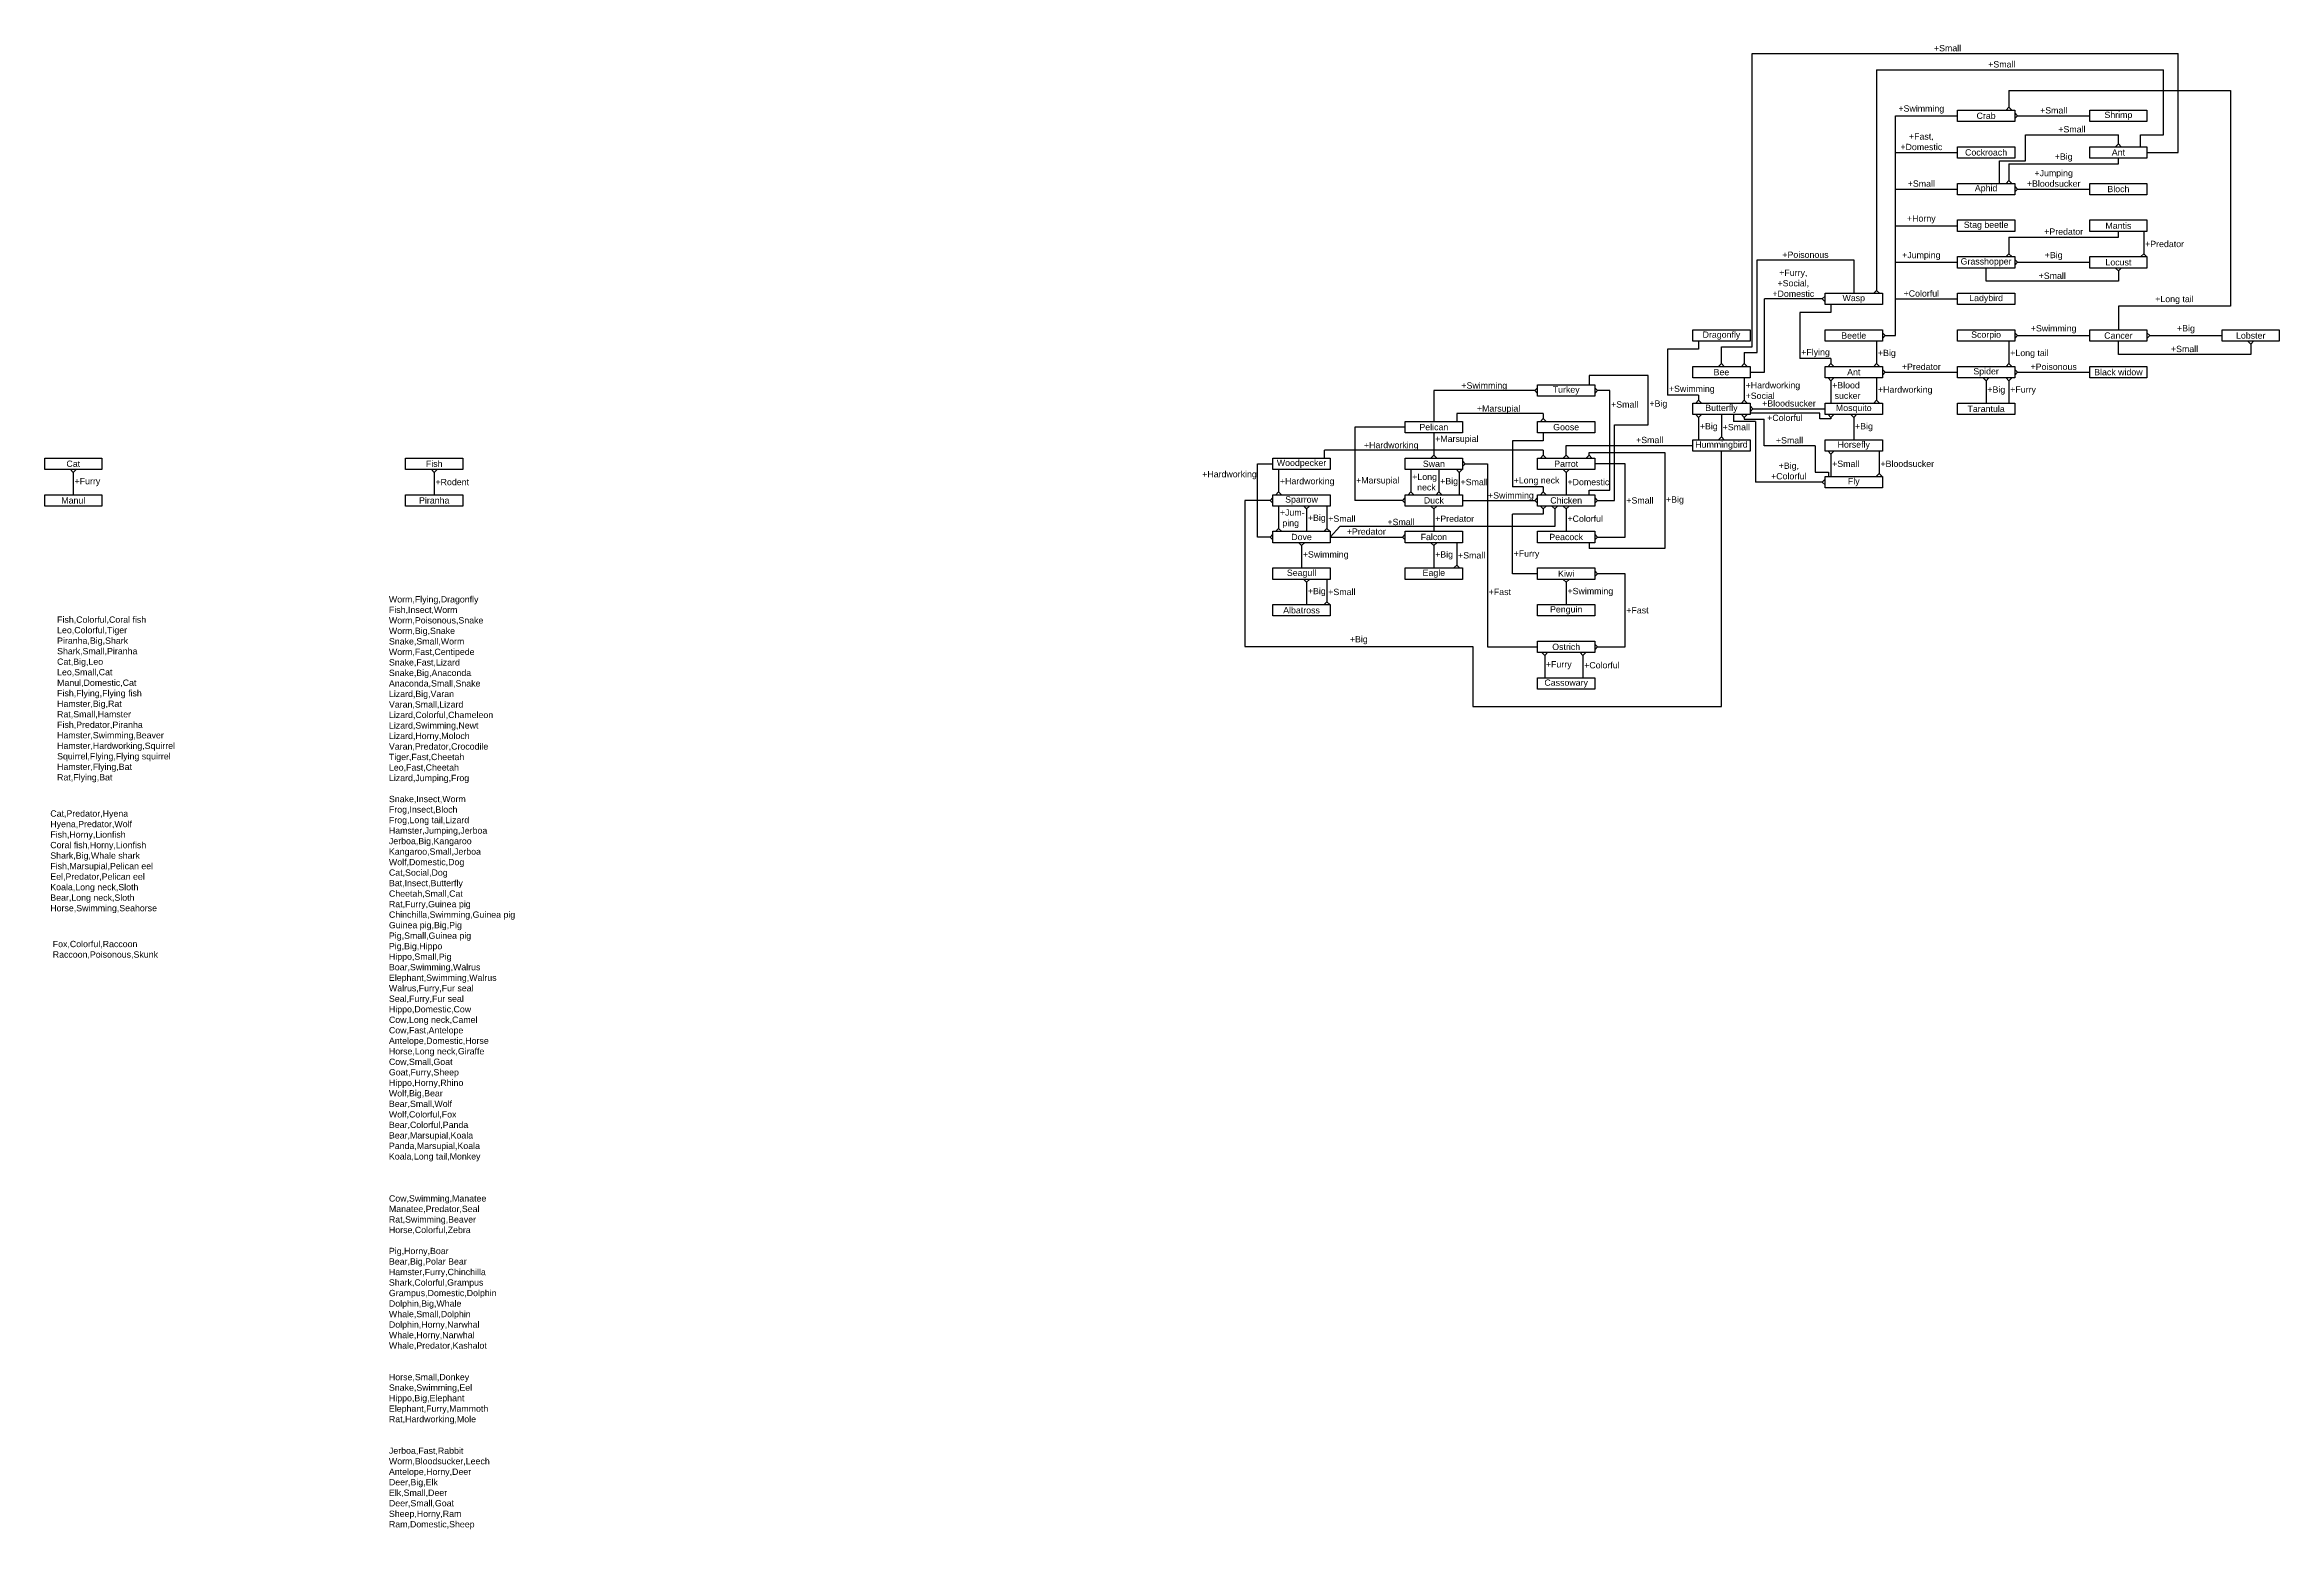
# Model space of a CAD drawing. Header units: millimetres. Extents: x 680 to 1567, y 1696 to 2284.
import ezdxf

# ---------------------------------------------------------------- set-up
doc = ezdxf.new("R2010")
doc.units = ezdxf.units.MM
doc.styles.get("Standard").update_dxf_attribs({"font": 'arial.ttf'})

msp = doc.modelspace()

# ---------------------------------------------------------------- linework, layer by layer
for p, q in [((1357.42, 2164.51), (1357.42, 2280.74)), ((1357.42, 2280.74), (1526.44, 2280.74)), ((1526.44, 2241.58), (1526.44, 2280.77)), ((1406.82, 2274.35), (1406.82, 2186.88)), ((1406.82, 2274.35), (1520.54, 2274.35)), ((1520.54, 2248.55), (1520.54, 2274.35)), ((1459.3, 2266.1), (1459.3, 2259.49)), ((1459.3, 2266.1), (1547.18, 2266.1)), ((1547.18, 2266.1), (1547.18, 2180.57)), ((1414.36, 2256.1), (1438.87, 2256.1)), ((1414.36, 2168.96), (1414.36, 2256.1)), ((1459.3, 2259.49), (1458.17, 2258.36)), ((1460.43, 2258.36), (1459.3, 2259.49)), ((1462.69, 2256.1), (1461.56, 2257.23)), ((1461.56, 2254.97), (1462.69, 2256.1)), ((1462.69, 2256.1), (1491.35, 2256.1)), ((1465.84, 2238.19), (1465.84, 2248.58)), ((1465.84, 2248.58), (1502.69, 2248.58)), ((1502.69, 2244.97), (1501.56, 2243.84)), ((1502.69, 2244.97), (1502.69, 2248.58)), ((1503.82, 2243.84), (1502.69, 2244.97)), ((1511.49, 2248.55), (1520.54, 2248.55)), ((1511.49, 2243.84), (1511.49, 2248.55)), ((1414.36, 2241.58), (1438.87, 2241.58)), ((1455.58, 2229.32), (1455.58, 2238.19)), ((1455.58, 2238.19), (1465.84, 2238.19)), ((1459.3, 2237.05), (1459.3, 2230.45)), ((1459.3, 2237.05), (1502.69, 2237.05)), ((1502.69, 2237.05), (1502.69, 2239.32)), ((1514.03, 2241.58), (1526.44, 2241.58)), ((1414.36, 2227.05), (1438.87, 2227.05)), ((1459.3, 2230.45), (1458.17, 2229.32)), ((1460.43, 2229.32), (1459.3, 2230.45)), ((1462.69, 2227.05), (1461.56, 2228.19)), ((1461.56, 2225.92), (1462.69, 2227.05)), ((1462.69, 2227.05), (1491.35, 2227.05)), ((1414.36, 2212.53), (1438.87, 2212.53)), ((1459.3, 2208.01), (1459.3, 2201.4)), ((1459.3, 2208.01), (1502.69, 2208.01)), ((1502.69, 2208.01), (1502.69, 2210.27)), ((1512.77, 2210.27), (1512.77, 2201.4)), ((1359.45, 2162.27), (1359.45, 2198.94)), ((1359.45, 2198.94), (1397.74, 2198.94)), ((1397.74, 2198.94), (1397.74, 2185.75)), ((1414.36, 2198.01), (1438.87, 2198.01)), ((1459.3, 2201.4), (1458.17, 2200.27)), ((1460.43, 2200.27), (1459.3, 2201.4)), ((1462.69, 2198.01), (1461.56, 2199.14)), ((1461.56, 2196.88), (1462.69, 2198.01)), ((1462.69, 2198.01), (1491.35, 2198.01)), ((1512.77, 2201.4), (1511.64, 2200.27)), ((1513.9, 2200.27), (1512.77, 2201.4)), ((1450.22, 2190.53), (1450.22, 2195.75)), ((1502.69, 2190.53), (1450.22, 2190.53)), ((1501.56, 2195.75), (1502.69, 2194.62)), ((1502.69, 2194.62), (1503.82, 2195.75)), ((1502.69, 2194.62), (1502.69, 2190.53)), ((1385.27, 2183.49), (1362.3, 2183.49)), ((1362.3, 2154.44), (1362.3, 2183.49)), ((1386.4, 2184.62), (1385.27, 2183.49)), ((1385.27, 2183.49), (1386.4, 2182.35)), ((1388.66, 2181.22), (1388.66, 2178.08)), ((1406.82, 2186.88), (1405.69, 2185.75)), ((1407.95, 2185.75), (1406.82, 2186.88)), ((1414.36, 2183.49), (1438.87, 2183.49)), ((1547.18, 2180.57), (1502.69, 2180.57)), ((1502.69, 2180.57), (1502.69, 2171.22)), ((1376.4, 2178.08), (1376.4, 2159.85)), ((1388.66, 2178.08), (1376.4, 2178.08)), ((1323.93, 2163.55), (1323.93, 2145.32)), ((1336.19, 2163.55), (1323.93, 2163.55)), ((1336.19, 2166.7), (1336.19, 2163.55)), ((1345.27, 2157.83), (1345.27, 2164.51)), ((1345.27, 2164.51), (1357.42, 2164.51)), ((1406.82, 2166.7), (1406.82, 2157.83)), ((1410.22, 2168.96), (1409.09, 2170.09)), ((1409.09, 2167.83), (1410.22, 2168.96)), ((1410.22, 2168.96), (1414.36, 2168.96)), ((1459.3, 2166.7), (1459.3, 2157.83)), ((1462.69, 2168.96), (1461.56, 2170.09)), ((1461.56, 2167.83), (1462.69, 2168.96)), ((1462.69, 2168.96), (1491.35, 2168.96)), ((1502.69, 2161.48), (1502.69, 2166.7)), ((1515.16, 2168.96), (1514.03, 2170.09)), ((1514.03, 2167.83), (1515.16, 2168.96)), ((1515.16, 2168.96), (1543.82, 2168.96)), ((1554.03, 2166.7), (1555.16, 2165.57)), ((1555.16, 2165.57), (1556.29, 2166.7)), ((1555.16, 2165.57), (1555.16, 2161.48)), ((1345.27, 2157.83), (1344.14, 2156.7)), ((1346.4, 2156.7), (1345.27, 2157.83)), ((1354.35, 2157.83), (1353.22, 2156.7)), ((1354.35, 2162.27), (1354.35, 2157.83)), ((1354.35, 2162.27), (1359.45, 2162.27)), ((1355.48, 2156.7), (1354.35, 2157.83)), ((1356.61, 2154.44), (1362.3, 2154.44)), ((1388.66, 2159.85), (1376.4, 2159.85)), ((1387.53, 2156.7), (1388.66, 2157.83)), ((1388.66, 2159.85), (1388.66, 2157.83)), ((1388.66, 2157.83), (1389.79, 2156.7)), ((1406.82, 2157.83), (1405.69, 2156.7)), ((1407.95, 2156.7), (1406.82, 2157.83)), ((1410.22, 2154.44), (1409.09, 2155.57)), ((1409.09, 2153.31), (1410.22, 2154.44)), ((1410.22, 2154.44), (1438.87, 2154.44)), ((1459.3, 2157.83), (1458.17, 2156.7)), ((1460.43, 2156.7), (1459.3, 2157.83)), ((1462.69, 2154.44), (1461.56, 2155.57)), ((1461.56, 2153.31), (1462.69, 2154.44)), ((1462.69, 2154.44), (1491.35, 2154.44)), ((1555.16, 2161.48), (1502.69, 2161.48)), ((1271.22, 2147.18), (1231.22, 2147.18)), ((1231.22, 2147.18), (1231.22, 2134.92)), ((1272.35, 2148.31), (1271.22, 2147.18)), ((1271.22, 2147.18), (1272.35, 2146.05)), ((1316.2, 2153.07), (1292.78, 2153.07)), ((1292.78, 2153.07), (1292.78, 2149.44)), ((1296.17, 2147.18), (1295.04, 2148.31)), ((1295.04, 2146.05), (1296.17, 2147.18)), ((1301.01, 2147.18), (1296.17, 2147.18)), ((1301.01, 2107.69), (1301.01, 2147.18)), ((1316.2, 2133.57), (1316.2, 2153.07)), ((1336.19, 2145.32), (1323.93, 2145.32)), ((1336.19, 2145.32), (1336.19, 2143.31)), ((1354.35, 2152.18), (1354.35, 2143.31)), ((1387.53, 2152.18), (1388.66, 2151.05)), ((1388.66, 2151.05), (1389.79, 2152.18)), ((1388.66, 2151.05), (1388.66, 2142.18)), ((1406.82, 2152.18), (1406.82, 2143.31)), ((1449.08, 2152.18), (1450.22, 2151.05)), ((1450.22, 2151.05), (1451.35, 2152.18)), ((1450.22, 2151.05), (1450.22, 2142.18)), ((1458.17, 2152.18), (1459.3, 2151.05)), ((1459.3, 2151.05), (1460.43, 2152.18)), ((1459.3, 2151.05), (1459.3, 2142.18)), ((1274.61, 2138.06), (1240.3, 2138.06)), ((1240.3, 2138.06), (1240.3, 2134.92)), ((1273.48, 2134.92), (1274.61, 2136.05)), ((1274.61, 2138.06), (1274.61, 2136.05)), ((1274.61, 2136.05), (1275.74, 2134.92)), ((1335.06, 2142.18), (1336.19, 2143.31)), ((1335.06, 2137.65), (1336.19, 2136.52)), ((1336.19, 2143.31), (1337.32, 2142.18)), ((1336.19, 2136.52), (1337.32, 2137.65)), ((1336.19, 2136.52), (1336.19, 2127.65)), ((1345.27, 2137.65), (1345.27, 2128.79)), ((1350.1, 2137.65), (1350.1, 2134.9)), ((1354.35, 2143.31), (1353.22, 2142.18)), ((1353.22, 2137.65), (1354.35, 2136.52)), ((1355.48, 2142.18), (1354.35, 2143.31)), ((1354.35, 2136.52), (1355.48, 2137.65)), ((1354.35, 2136.52), (1354.35, 2135.76)), ((1354.35, 2135.76), (1362.15, 2135.76)), ((1357.74, 2139.92), (1356.61, 2141.05)), ((1356.61, 2138.79), (1357.74, 2139.92)), ((1384.3, 2138.14), (1356.61, 2138.14)), ((1357.74, 2139.92), (1386.4, 2139.92)), ((1362.15, 2125.29), (1362.15, 2135.76)), ((1384.3, 2135.89), (1384.3, 2138.14)), ((1388.66, 2135.89), (1384.3, 2135.89)), ((1387.53, 2137.65), (1388.66, 2136.52)), ((1388.66, 2136.52), (1389.79, 2137.65)), ((1388.66, 2136.52), (1388.66, 2135.89)), ((1396.61, 2137.65), (1397.74, 2136.52)), ((1397.74, 2136.52), (1398.87, 2137.65)), ((1397.74, 2136.52), (1397.74, 2127.65)), ((1406.82, 2143.31), (1405.69, 2142.18)), ((1407.95, 2142.18), (1406.82, 2143.31)), ((1219.88, 2132.65), (1199.88, 2132.65)), ((1199.88, 2132.65), (1199.88, 2103.61)), ((1231.22, 2130.39), (1231.22, 2121.52)), ((1262.35, 2127.25), (1262.35, 2109.02)), ((1274.61, 2127.25), (1262.35, 2127.25)), ((1274.61, 2130.39), (1274.61, 2127.25)), ((1302.91, 2103.61), (1302.91, 2133.57)), ((1302.91, 2133.57), (1316.2, 2133.57)), ((1345.27, 2128.79), (1344.14, 2127.65)), ((1346.4, 2127.65), (1345.27, 2128.79)), ((1358.74, 2134.9), (1350.1, 2134.9)), ((1358.74, 2134.9), (1358.74, 2110.87)), ((1161.24, 2089.09), (1161.24, 2118.13)), ((1161.24, 2118.13), (1167.41, 2118.13)), ((1274.61, 2123.54), (1187.83, 2123.54)), ((1187.83, 2120.39), (1187.83, 2123.54)), ((1231.22, 2121.52), (1230.09, 2120.39)), ((1232.35, 2120.39), (1231.22, 2121.52)), ((1243.7, 2118.13), (1242.57, 2119.26)), ((1242.57, 2117), (1243.7, 2118.13)), ((1243.7, 2118.13), (1252.46, 2118.13)), ((1252.46, 2118.13), (1252.46, 2045.52)), ((1273.48, 2120.39), (1274.61, 2121.52)), ((1274.61, 2123.54), (1274.61, 2121.52)), ((1274.61, 2121.52), (1275.74, 2120.39)), ((1282.56, 2120.39), (1283.7, 2121.52)), ((1283.7, 2121.52), (1283.7, 2125.39)), ((1283.7, 2125.39), (1333.93, 2125.39)), ((1283.7, 2121.52), (1284.83, 2120.39)), ((1292.78, 2121.52), (1291.65, 2120.39)), ((1292.78, 2121.52), (1292.78, 2122.65)), ((1292.78, 2122.65), (1322.78, 2122.65)), ((1293.91, 2120.39), (1292.78, 2121.52)), ((1307.04, 2118.13), (1295.04, 2118.13)), ((1307.04, 2089.09), (1307.04, 2118.13)), ((1322.78, 2122.65), (1322.78, 2084.56)), ((1345.27, 2021.83), (1345.27, 2123.13)), ((1382.4, 2125.29), (1362.15, 2125.29)), ((1382.4, 2125.29), (1382.4, 2114.83)), ((1387.53, 2123.13), (1388.66, 2122)), ((1388.66, 2122), (1389.79, 2123.13)), ((1388.66, 2122), (1388.66, 2113.13)), ((1407.82, 2123.13), (1407.82, 2114.26)), ((690.54, 2115.87), (691.67, 2114.74)), ((691.67, 2114.74), (692.8, 2115.87)), ((691.67, 2114.74), (691.67, 2105.87)), ((833.66, 2115.87), (834.79, 2114.74)), ((834.79, 2114.74), (835.92, 2115.87)), ((834.79, 2114.74), (834.79, 2105.87)), ((1169.67, 2115.87), (1169.67, 2107)), ((1222.14, 2115.87), (1222.14, 2107)), ((1233.22, 2115.87), (1233.22, 2107)), ((1240.17, 2115.87), (1241.3, 2114.74)), ((1241.3, 2114.74), (1242.43, 2115.87)), ((1241.3, 2114.74), (1241.3, 2105.87)), ((1282.56, 2115.87), (1283.7, 2114.74)), ((1283.7, 2114.74), (1284.83, 2115.87)), ((1283.7, 2114.74), (1283.7, 2105.87)), ((1385.27, 2110.87), (1358.74, 2110.87)), ((1382.4, 2114.83), (1387.74, 2114.83)), ((1386.4, 2112), (1385.27, 2110.87)), ((1385.27, 2110.87), (1386.4, 2109.74)), ((1387.74, 2114.83), (1387.74, 2113.13)), ((1407.82, 2114.26), (1406.69, 2113.13)), ((1408.95, 2113.13), (1407.82, 2114.26)), ((1166.28, 2103.61), (1156.21, 2103.61)), ((1156.21, 2103.61), (1156.21, 2045.7)), ((1167.41, 2104.74), (1166.28, 2103.61)), ((1166.28, 2103.61), (1167.41, 2102.48)), ((1169.67, 2107), (1168.54, 2105.87)), ((1170.8, 2105.87), (1169.67, 2107)), ((1169.67, 2101.35), (1169.67, 2092.48)), ((1179.62, 2101.35), (1180.75, 2100.22)), ((1180.75, 2100.22), (1181.88, 2101.35)), ((1188.83, 2101.35), (1188.83, 2092.48)), ((1218.75, 2103.61), (1199.88, 2103.61)), ((1219.88, 2104.74), (1218.75, 2103.61)), ((1218.75, 2103.61), (1219.88, 2102.48)), ((1222.14, 2107), (1221.01, 2105.87)), ((1223.27, 2105.87), (1222.14, 2107)), ((1230.09, 2101.35), (1231.22, 2100.22)), ((1231.22, 2100.22), (1232.35, 2101.35)), ((1233.22, 2107), (1232.09, 2105.87)), ((1234.35, 2105.87), (1233.22, 2107)), ((1242.57, 2103.61), (1271.22, 2103.61)), ((1274.61, 2109.02), (1262.35, 2109.02)), ((1272.35, 2104.74), (1271.22, 2103.61)), ((1271.22, 2103.61), (1272.35, 2102.48)), ((1273.48, 2105.87), (1274.61, 2107)), ((1273.48, 2101.35), (1274.61, 2100.22)), ((1274.61, 2109.02), (1274.61, 2107)), ((1274.61, 2107), (1275.74, 2105.87)), ((1274.61, 2100.22), (1275.74, 2101.35)), ((1278.05, 2101.35), (1279.18, 2100.22)), ((1279.18, 2100.22), (1280.31, 2101.35)), ((1282.56, 2101.35), (1283.7, 2100.22)), ((1283.7, 2100.22), (1284.83, 2101.35)), ((1292.78, 2105.87), (1292.78, 2107.69)), ((1292.78, 2107.69), (1301.01, 2107.69)), ((1296.17, 2103.61), (1295.04, 2104.74)), ((1295.04, 2102.48), (1296.17, 2103.61)), ((1296.17, 2103.61), (1302.91, 2103.61)), ((1169.67, 2092.48), (1168.54, 2091.35)), ((1170.8, 2091.35), (1169.67, 2092.48)), ((1180.75, 2100.22), (1180.75, 2091.35)), ((1188.83, 2092.48), (1187.7, 2091.35)), ((1189.96, 2091.35), (1188.83, 2092.48)), ((1193.9, 2093.23), (1190.09, 2089.09)), ((1279.18, 2093.23), (1193.9, 2093.23)), ((1231.22, 2100.22), (1231.22, 2091.35)), ((1262.35, 2074.56), (1262.35, 2098.2)), ((1274.61, 2098.2), (1262.35, 2098.2)), ((1274.61, 2100.22), (1274.61, 2098.2)), ((1279.18, 2100.22), (1279.18, 2093.23)), ((1283.7, 2100.22), (1283.7, 2091.35)), ((1166.28, 2089.09), (1161.24, 2089.09)), ((1167.41, 2090.22), (1166.28, 2089.09)), ((1166.28, 2089.09), (1167.41, 2087.95)), ((1177.62, 2086.82), (1178.75, 2085.69)), ((1178.75, 2085.69), (1179.88, 2086.82)), ((1178.75, 2085.69), (1178.75, 2076.82)), ((1190.09, 2089.09), (1218.75, 2089.09)), ((1219.88, 2090.22), (1218.75, 2089.09)), ((1218.75, 2089.09), (1219.88, 2087.95)), ((1230.09, 2086.82), (1231.22, 2085.69)), ((1231.22, 2085.69), (1232.35, 2086.82)), ((1231.22, 2085.69), (1231.22, 2076.82)), ((1240.3, 2086.82), (1240.3, 2077.95)), ((1292.78, 2086.82), (1292.78, 2084.56)), ((1322.78, 2084.56), (1292.78, 2084.56)), ((1296.17, 2089.09), (1295.04, 2090.22)), ((1295.04, 2087.95), (1296.17, 2089.09)), ((1296.17, 2089.09), (1307.04, 2089.09)), ((1240.3, 2077.95), (1239.17, 2076.82)), ((1241.43, 2076.82), (1240.3, 2077.95)), ((1272.35, 2074.56), (1262.35, 2074.56)), ((1296.17, 2074.56), (1295.04, 2075.69)), ((1295.04, 2073.43), (1296.17, 2074.56)), ((1307.04, 2074.56), (1296.17, 2074.56)), ((1307.04, 2045.52), (1307.04, 2074.56)), ((1179.62, 2072.3), (1180.75, 2071.17)), ((1180.75, 2071.17), (1181.88, 2072.3)), ((1180.75, 2071.17), (1180.75, 2062.3)), ((1188.83, 2072.3), (1188.83, 2063.43)), ((1282.56, 2072.3), (1283.7, 2071.17)), ((1283.7, 2071.17), (1284.83, 2072.3)), ((1283.7, 2071.17), (1283.7, 2062.3)), ((1188.83, 2063.43), (1187.7, 2062.3)), ((1189.96, 2062.3), (1188.83, 2063.43)), ((1156.21, 2045.7), (1246.71, 2045.7)), ((1246.71, 2045.7), (1246.71, 2021.83)), ((1252.46, 2045.52), (1272.35, 2045.52)), ((1274.04, 2043.25), (1275.17, 2042.12)), ((1275.17, 2042.12), (1276.3, 2043.25)), ((1275.17, 2042.12), (1275.17, 2033.25)), ((1289.19, 2043.25), (1290.32, 2042.12)), ((1290.32, 2042.12), (1291.45, 2043.25)), ((1290.32, 2042.12), (1290.32, 2033.25)), ((1296.17, 2045.52), (1295.04, 2046.65)), ((1295.04, 2044.38), (1296.17, 2045.52)), ((1296.17, 2045.52), (1307.04, 2045.52)), ((1246.71, 2021.83), (1345.27, 2021.83))]:
    msp.add_line(p, q)
for points in [[(1438.87, 2258.36), (1461.56, 2258.36), (1461.56, 2253.84), (1438.87, 2253.84)], [(1491.35, 2258.36), (1514.03, 2258.36), (1514.03, 2253.84), (1491.35, 2253.84)], [(1438.87, 2243.84), (1461.56, 2243.84), (1461.56, 2239.32), (1438.87, 2239.32)], [(1491.35, 2243.84), (1514.03, 2243.84), (1514.03, 2239.32), (1491.35, 2239.32)], [(1438.87, 2229.32), (1461.56, 2229.32), (1461.56, 2224.79), (1438.87, 2224.79)], [(1491.35, 2229.32), (1514.03, 2229.32), (1514.03, 2224.79), (1491.35, 2224.79)], [(1438.87, 2214.79), (1461.56, 2214.79), (1461.56, 2210.27), (1438.87, 2210.27)], [(1491.35, 2214.79), (1514.03, 2214.79), (1514.03, 2210.27), (1491.35, 2210.27)], [(1438.87, 2200.27), (1461.56, 2200.27), (1461.56, 2195.75), (1438.87, 2195.75)], [(1491.35, 2200.27), (1514.03, 2200.27), (1514.03, 2195.75), (1491.35, 2195.75)], [(1386.4, 2185.75), (1409.09, 2185.75), (1409.09, 2181.22), (1386.4, 2181.22)], [(1438.87, 2185.75), (1461.56, 2185.75), (1461.56, 2181.22), (1438.87, 2181.22)], [(1333.93, 2171.22), (1356.61, 2171.22), (1356.61, 2166.7), (1333.93, 2166.7)], [(1386.4, 2171.22), (1409.09, 2171.22), (1409.09, 2166.7), (1386.4, 2166.7)], [(1438.87, 2171.22), (1461.56, 2171.22), (1461.56, 2166.7), (1438.87, 2166.7)], [(1491.35, 2171.22), (1514.03, 2171.22), (1514.03, 2166.7), (1491.35, 2166.7)], [(1543.82, 2171.22), (1566.5, 2171.22), (1566.5, 2166.7), (1543.82, 2166.7)], [(1333.93, 2156.7), (1356.61, 2156.7), (1356.61, 2152.18), (1333.93, 2152.18)], [(1386.4, 2156.7), (1409.09, 2156.7), (1409.09, 2152.18), (1386.4, 2152.18)], [(1438.87, 2156.7), (1461.56, 2156.7), (1461.56, 2152.18), (1438.87, 2152.18)], [(1491.35, 2156.7), (1514.03, 2156.7), (1514.03, 2152.18), (1491.35, 2152.18)], [(1272.35, 2149.44), (1295.04, 2149.44), (1295.04, 2144.92), (1272.35, 2144.92)], [(1333.93, 2142.18), (1356.61, 2142.18), (1356.61, 2137.65), (1333.93, 2137.65)], [(1386.4, 2142.18), (1409.09, 2142.18), (1409.09, 2137.65), (1386.4, 2137.65)], [(1438.87, 2142.18), (1461.56, 2142.18), (1461.56, 2137.65), (1438.87, 2137.65)], [(1219.88, 2134.92), (1242.57, 2134.92), (1242.57, 2130.39), (1219.88, 2130.39)], [(1272.35, 2134.92), (1295.04, 2134.92), (1295.04, 2130.39), (1272.35, 2130.39)], [(1333.93, 2127.65), (1356.61, 2127.65), (1356.61, 2123.13), (1333.93, 2123.13)], [(1386.4, 2127.65), (1409.09, 2127.65), (1409.09, 2123.13), (1386.4, 2123.13)], [(680.33, 2120.39), (703.01, 2120.39), (703.01, 2115.87), (680.33, 2115.87)], [(823.44, 2120.39), (846.13, 2120.39), (846.13, 2115.87), (823.44, 2115.87)], [(1167.41, 2120.39), (1190.09, 2120.39), (1190.09, 2115.87), (1167.41, 2115.87)], [(1219.88, 2120.39), (1242.57, 2120.39), (1242.57, 2115.87), (1219.88, 2115.87)], [(1272.35, 2120.39), (1295.04, 2120.39), (1295.04, 2115.87), (1272.35, 2115.87)], [(1386.4, 2113.13), (1409.09, 2113.13), (1409.09, 2108.61), (1386.4, 2108.61)], [(680.33, 2105.87), (703.01, 2105.87), (703.01, 2101.35), (680.33, 2101.35)], [(823.44, 2105.87), (846.13, 2105.87), (846.13, 2101.35), (823.44, 2101.35)], [(1167.41, 2105.87), (1190.09, 2105.87), (1190.09, 2101.35), (1167.41, 2101.35)], [(1219.88, 2105.87), (1242.57, 2105.87), (1242.57, 2101.35), (1219.88, 2101.35)], [(1272.35, 2105.87), (1295.04, 2105.87), (1295.04, 2101.35), (1272.35, 2101.35)], [(1167.41, 2091.35), (1190.09, 2091.35), (1190.09, 2086.82), (1167.41, 2086.82)], [(1219.88, 2091.35), (1242.57, 2091.35), (1242.57, 2086.82), (1219.88, 2086.82)], [(1272.35, 2091.35), (1295.04, 2091.35), (1295.04, 2086.82), (1272.35, 2086.82)], [(1167.41, 2076.82), (1190.09, 2076.82), (1190.09, 2072.3), (1167.41, 2072.3)], [(1219.88, 2076.82), (1242.57, 2076.82), (1242.57, 2072.3), (1219.88, 2072.3)], [(1272.35, 2076.82), (1295.04, 2076.82), (1295.04, 2072.3), (1272.35, 2072.3)], [(1167.41, 2062.3), (1190.09, 2062.3), (1190.09, 2057.78), (1167.41, 2057.78)], [(1272.35, 2062.3), (1295.04, 2062.3), (1295.04, 2057.78), (1272.35, 2057.78)], [(1272.35, 2047.78), (1295.04, 2047.78), (1295.04, 2043.25), (1272.35, 2043.25)], [(1272.35, 2033.25), (1295.04, 2033.25), (1295.04, 2028.73), (1272.35, 2028.73)]]:
    msp.add_lwpolyline(points, close=True)

# ---------------------------------------------------------------- texts
at = {"char_height": 2.5}
for s, insert, width, attachment_point in [('+Small', (1434.94, 2281.63), 22.686, 8), ('+Small', (1456.45, 2275.23), 22.686, 8), ('+Swimming', (1424.54, 2256.99), 22.686, 8), ('Crab', (1450.22, 2256.1), 22.686, 5), ('+Small', (1477.02, 2256.99), 22.686, 8), ('+Small', (1484.27, 2249.47), 22.686, 8), ('Shrimp', (1502.69, 2256.1), 22.686, 5), ('+Fast,^J+Domestic', (1424.54, 2242.46), 22.686, 8), ('Cockroach', (1450.22, 2241.58), 22.686, 5), ('Ant', (1502.69, 2241.58), 22.686, 5), ('+Jumping\\P+Bloodsucker', (1477.02, 2227.94), 22.686, 8), ('+Big', (1480.99, 2237.94), 22.686, 8), ('+Small', (1424.54, 2227.94), 22.686, 8), ('Aphid', (1450.22, 2227.05), 22.686, 5), ('Bloch', (1502.69, 2227.05), 22.686, 5), ('+Horny', (1424.54, 2213.42), 22.686, 8), ('Stag beetle', (1450.22, 2212.53), 22.686, 5), ('+Predator', (1480.99, 2208.9), 22.686, 8), ('Mantis', (1502.69, 2212.53), 22.686, 5), ('+Predator', (1513.28, 2205.27), 22.686, 4), ('+Poisonous', (1378.6, 2199.73), 22.686, 8), ('+Jumping', (1424.54, 2198.9), 22.686, 8), ('Grasshopper', (1450.22, 2198.01), 22.686, 5), ('+Big', (1477.02, 2198.9), 22.686, 8), ('Locust', (1502.69, 2198.01), 22.686, 5), ('+Furry,\\P+Social,^J+Domestic', (1373.78, 2184.27), 22.686, 8), ('+Small', (1476.45, 2191.42), 22.686, 8), ('Wasp', (1397.74, 2183.49), 22.686, 5), ('+Colorful', (1424.54, 2184.37), 22.686, 8), ('Ladybird', (1450.22, 2183.49), 22.686, 5), ('+Long tail', (1524.93, 2181.46), 22.686, 8), ('+Swimming', (1477.02, 2169.85), 22.686, 8), ('+Big', (1529.49, 2169.85), 22.686, 8), ('Dragonfly', (1345.27, 2168.96), 22.686, 5), ('+Flying', (1376.91, 2162.03), 22.686, 4), ('Beetle', (1397.74, 2168.96), 22.686, 5), ('+Big', (1407.34, 2161.7), 22.686, 4), ('Scorpio', (1450.22, 2168.96), 22.686, 5), ('+Long tail', (1459.81, 2161.7), 22.686, 4), ('Cancer', (1502.69, 2168.96), 22.686, 5), ('+Small', (1528.92, 2162.37), 22.686, 8), ('Lobster', (1555.16, 2168.96), 22.686, 5), ('Bee', (1345.27, 2154.44), 22.686, 5), ('Ant', (1397.74, 2154.44), 22.686, 5), ('+Predator', (1424.54, 2155.33), 22.686, 8), ('Spider', (1450.22, 2154.44), 22.686, 5), ('+Poisonous', (1477.02, 2155.33), 22.686, 8), ('Black widow', (1502.69, 2154.44), 22.686, 5), ('+Swimming', (1251.22, 2147.18), 22.686, 8), ('Turkey', (1283.7, 2147.18), 22.686, 5), ('+Swimming', (1324.44, 2147.51), 22.686, 4), ('+Hardworking\\P+Social', (1354.86, 2147.18), 22.686, 4), ('+Blood\\P sucker', (1389.17, 2147.18), 22.686, 4), ('+Hardworking', (1407.34, 2147.18), 22.686, 4), ('+Big', (1450.73, 2147.18), 22.686, 4), ('+Furry', (1459.81, 2147.18), 22.686, 4), ('+Marsupial', (1256.89, 2138.06), 22.686, 8), ('+Small', (1301.52, 2141.64), 22.686, 4), ('+Big', (1316.72, 2141.64), 22.686, 4), ('Butterfly', (1345.27, 2139.92), 22.686, 5), ('+Bloodsucker', (1372.07, 2140.8), 22.686, 8), ('+Colorful', (1370.46, 2135.07), 22.686, 8), ('Mosquito', (1397.74, 2139.92), 22.686, 5), ('Tarantula', (1450.22, 2139.92), 22.686, 5), ('+Hardworking', (1214.32, 2123.54), 22.686, 8), ('Pelican', (1231.22, 2132.65), 22.686, 5), ('+Marsupial', (1231.74, 2127.65), 22.686, 4), ('Goose', (1283.7, 2132.65), 22.686, 5), ('+Small', (1316.81, 2126.28), 22.686, 8), ('Hummingbird', (1345.27, 2125.39), 22.686, 5), ('+Big', (1336.7, 2132.65), 22.686, 4), ('+Small', (1345.78, 2132.65), 22.686, 4), ('+Small', (1372.27, 2126.15), 22.686, 8), ('Horsefly', (1397.74, 2125.39), 22.686, 5), ('+Big', (1398.26, 2132.65), 22.686, 4), ('Cat', (691.67, 2118.13), 22.686, 5), ('Fish', (834.79, 2118.13), 22.686, 5), ('Woodpecker', (1178.75, 2118.13), 22.686, 5), ('Swan', (1231.22, 2118.13), 22.686, 5), ('Parrot', (1283.7, 2118.13), 22.686, 5), ('+Big, \\P+Colorful', (1372, 2111.92), 22.686, 8), ('+Small', (1389.17, 2118.13), 22.686, 4), ('+Bloodsucker', (1408.34, 2118.13), 22.686, 4), ('+Furry', (692.18, 2110.87), 22.686, 4), ('+Rodent', (835.3, 2110.87), 22.686, 4), ('+Hardworking', (1139.36, 2113.64), 22.686, 4), ('+Hardworking', (1170.18, 2110.87), 22.686, 4), ('+Marsupial', (1200.39, 2111.2), 22.686, 4), ('+Long\\P  neck', (1222.66, 2110.87), 22.686, 4), ('+Big', (1233.74, 2110.87), 22.686, 4), ('+Small', (1241.82, 2110.87), 22.686, 4), ('+Long neck', (1262.87, 2111.2), 22.686, 4), ('+Domestic', (1284.21, 2110.87), 22.686, 4), ('Fly', (1397.74, 2110.87), 22.686, 5), ('Manul', (691.67, 2103.61), 22.686, 5), ('Piranha', (834.79, 2103.61), 22.686, 5), ('Sparrow', (1178.75, 2103.61), 22.686, 5), ('Duck', (1231.22, 2103.61), 22.686, 5), ('+Swimming', (1261.78, 2103.61), 22.686, 8), ('Chicken', (1283.7, 2103.61), 22.686, 5), ('+Small', (1307.55, 2103.61), 22.686, 4), ('+Big', (1323.29, 2103.61), 22.686, 4), ('+Jum-\\P ping', (1170.18, 2096.35), 22.686, 4), ('+Big', (1181.26, 2096.35), 22.686, 4), ('+Small', (1189.35, 2096.35), 22.686, 4), ('+Predator', (1204.42, 2089.97), 22.686, 8), ('+Small', (1212.81, 2095.04), 22.686, 4), ('+Predator', (1231.74, 2096.35), 22.686, 4), ('+Colorful', (1284.21, 2096.35), 22.686, 4), ('Dove', (1178.75, 2089.09), 22.686, 5), ('+Swimming', (1179.26, 2081.82), 22.686, 4), ('Falcon', (1231.22, 2089.09), 22.686, 5), ('+Big', (1231.74, 2081.82), 22.686, 4), ('+Small', (1240.82, 2081.82), 22.686, 4), ('+Furry', (1262.87, 2082.16), 22.686, 4), ('Peacock', (1283.7, 2089.09), 22.686, 5), ('Seagull', (1178.75, 2074.56), 22.686, 5), ('Eagle', (1231.22, 2074.56), 22.686, 5), ('Kiwi', (1283.7, 2074.56), 22.686, 5), ('^J\\P\\P\\P\\PWorm,Flying,Dragonfly\\PFish,Insect,Worm\\PWorm,Poisonous,Snake\\PWorm,Big,Snake\\PSnake,Small,Worm\\PWorm,Fast,Centipede\\PSnake,Fast,Lizard\\PSnake,Big,Anaconda\\PAnaconda,Small,Snake\\PLizard,Big,Varan\\PVaran,Small,Lizard\\PLizard,Colorful,Chameleon\\PLizard,Swimming,Newt\\PLizard,Horny,Moloch\\PVaran,Predator,Crocodile\\PTiger,Fast,Cheetah\\PLeo,Fast,Cheetah\\PLizard,Jumping,Frog\\P\\PSnake,Insect,Worm\\PFrog,Insect,Bloch\\PFrog,Long tail,Lizard\\PHamster,Jumping,Jerboa\\PJerboa,Big,Kangaroo\\PKangaroo,Small,Jerboa\\PWolf,Domestic,Dog\\PCat,Social,Dog\\PBat,Insect,Butterfly\\PCheetah,Small,Cat\\PRat,Furry,Guinea pig\\PChinchilla,Swimming,Guinea pig\\PGuinea pig,Big,Pig\\PPig,Small,Guinea pig\\PPig,Big,Hippo\\PHippo,Small,Pig\\PBoar,Swimming,Walrus\\PElephant,Swimming,Walrus\\PWalrus,Furry,Fur seal\\PSeal,Furry,Fur seal\\PHippo,Domestic,Cow\\PCow,Long neck,Camel\\PCow,Fast,Antelope\\PAntelope,Domestic,Horse\\PHorse,Long neck,Giraffe\\PCow,Small,Goat\\PGoat,Furry,Sheep\\PHippo,Horny,Rhino\\PWolf,Big,Bear\\PBear,Small,Wolf\\PWolf,Colorful,Fox\\PBear,Colorful,Panda\\PBear,Marsupial,Koala\\PPanda,Marsupial,Koala\\PKoala,Long tail,Monkey\\P\\P\\P\\PCow,Swimming,Manatee\\PManatee,Predator,Seal\\PRat,Swimming,Beaver\\PHorse,Colorful,Zebra\\P\\PPig,Horny,Boar\\PBear,Big,Polar Bear\\PHamster,Furry,Chinchilla\\PShark,Colorful,Grampus\\PGrampus,Domestic,Dolphin\\PDolphin,Big,Whale\\PWhale,Small,Dolphin\\PDolphin,Horny,Narwhal\\PWhale,Horny,Narwhal\\PWhale,Predator,Kashalot\\P\\P\\PHorse,Small,Donkey\\PSnake,Swimming,Eel\\PHippo,Big,Elephant\\PElephant,Furry,Mammoth\\PRat,Hardworking,Mole\\P\\P\\PJerboa,Fast,Rabbit\\PWorm,Bloodsucker,Leech\\PAntelope,Horny,Deer\\PDeer,Big,Elk\\PElk,Small,Deer\\PDeer,Small,Goat\\PSheep,Horny,Ram\\PRam,Domestic,Sheep', (816.84, 2086.49), 56.7491, 1), ('+Big', (1181.26, 2067.3), 22.686, 4), ('+Small', (1189.35, 2067.3), 22.686, 4), ('+Fast', (1252.97, 2067.3), 22.686, 4), ('+Swimming', (1284.21, 2067.3), 22.686, 4), ('Fish,Colorful,Coral fish\\PLeo,Colorful,Tiger\\PPiranha,Big,Shark\\PShark,Small,Piranha\\PCat,Big,Leo\\PLeo,Small,Cat\\PManul,Domestic,Cat\\PFish,Flying,Flying fish\\PHamster,Big,Rat\\PRat,Small,Hamster\\PFish,Predator,Piranha\\PHamster,Swimming,Beaver\\PHamster,Hardworking,Squirrel\\PSquirrel,Flying,Flying squirrel\\PHamster,Flying,Bat\\PRat,Flying,Bat\\P', (685.25, 2057.59), 48.5625, 1), ('Albatross', (1178.75, 2060.04), 22.686, 5), ('Penguin', (1283.7, 2060.04), 22.686, 5), ('+Fast', (1307.55, 2060.04), 22.686, 4), ('+Big', (1201.46, 2046.58), 22.686, 8), ('+Furry', (1275.68, 2038.25), 22.686, 4), ('Ostrich', (1283.7, 2045.52), 22.686, 5), ('+Colorful', (1290.84, 2038.25), 22.686, 4), ('Cassowary', (1283.7, 2030.99), 22.686, 5), ('Cat,Predator,Hyena\\PHyena,Predator,Wolf\\PFish,Horny,Lionfish\\PCoral fish,Horny,Lionfish\\PShark,Big,Whale shark\\PFish,Marsupial,Pelican eel\\PEel,Predator,Pelican eel\\PKoala,Long neck,Sloth\\PBear,Long neck,Sloth\\PHorse,Swimming,Seahorse\\P', (682.55, 1980.71), 43.984, 1), ('Fox,Colorful,Raccoon\\PRaccoon,Poisonous,Skunk\\P', (683.52, 1928.98), 43.5256, 1)]:
    msp.add_mtext(s, dxfattribs=dict(at, insert=insert, width=width, attachment_point=attachment_point))

doc.saveas('drawing.dxf')
